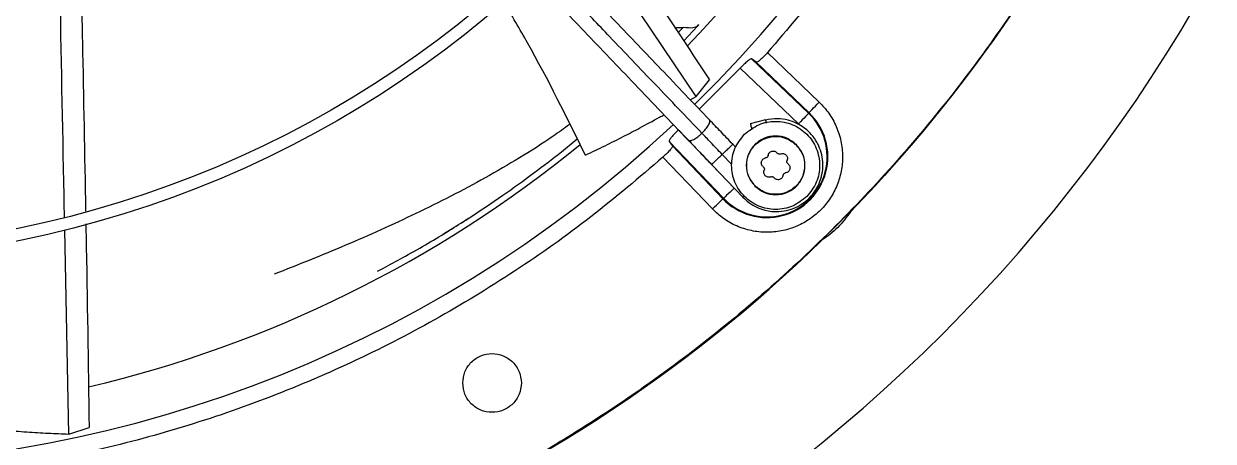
# Model space of a CAD drawing. Header units: inches. Extents: x 1229 to 1453, y -1023 to -720.
# Drawn here: x 1408.7 to 1418.28, y -755.28 to -751.92 of the extents above; entities that cross this region are included whole.
import ezdxf

# ---------------------------------------------------------------- set-up
doc = ezdxf.new("R2010")
doc.units = ezdxf.units.IN
doc.header["$MEASUREMENT"] = 0

msp = doc.modelspace()

# ---------------------------------------------------------------- linework, layer by layer
at = {"color": 18, "linetype": 'Continuous', "lineweight": 25, "true_color": 0x000000}
for p, q in [((1414.1156, -752.5), (1413.1986, -751.1334)), ((1414.0114, -751.9463), (1413.971, -751.9853)), ((1414.0163, -752.0534), (1414.1283, -751.9353)), ((1414.12, -751.9423), (1414.1377, -751.9227)), ((1414.1374, -751.923), (1414.1283, -751.9353)), ((1414.5996, -752.2245), (1414.5635, -752.1976)), ((1414.5635, -752.1976), (1415.0219, -752.6358)), ((1414.5996, -752.2245), (1415.0257, -752.6318)), ((1414.6905, -752.148), (1415.1073, -752.5464)), ((1414.4716, -752.2732), (1414.1416, -752.6031)), ((1414.9403, -752.7212), (1414.4716, -752.2732)), ((1414.1156, -752.5), (1414.2251, -752.3671)), ((1414.069, -752.5272), (1414.1156, -752.5)), ((1414.675, -752.6902), (1414.5528, -752.7199)), ((1415.0257, -752.6318), (1415.0219, -752.6358)), ((1413.9741, -752.7706), (1414.4222, -753.2393)), ((1413.8986, -752.8625), (1413.9255, -752.8987)), ((1413.8986, -752.8625), (1414.3368, -753.3209)), ((1414.3328, -753.3247), (1413.9255, -752.8987)), ((1414.4355, -752.9107), (1414.4116, -752.8857)), ((1414.2474, -753.4063), (1413.849, -752.9896)), ((1414.4024, -753.047), (1414.3262, -752.9673)), ((1414.2408, -753.0489), (1414.4939, -753.3137)), ((1414.3368, -753.3209), (1414.3328, -753.3247)), ((1409.0662, -755.2184), (1409.0336, -753.5758)), ((1409.0662, -755.2184), (1409.2302, -755.1659))]:
    msp.add_line(p, q, dxfattribs=at)
at = {"color": 18, "linetype": 'Continuous', "lineweight": 25, "true_color": 0x000000, "flags": 128}
for points in [[(1415.0257, -752.6318), (1415.0275, -752.6299), (1415.0323, -752.6249), (1415.0399, -752.6169), (1415.0501, -752.6063), (1415.0624, -752.5934), (1415.0764, -752.5788), (1415.0916, -752.5629), (1415.1073, -752.5464)], [(1415.0219, -752.6358), (1415.02, -752.6377), (1415.0152, -752.6428), (1415.0076, -752.6507), (1414.9975, -752.6614), (1414.9852, -752.6742), (1414.9712, -752.6889), (1414.956, -752.7047), (1414.9403, -752.7212)], [(1414.4222, -753.2393), (1414.4057, -753.255), (1414.3898, -753.2702), (1414.3752, -753.2842), (1414.3623, -753.2965), (1414.3517, -753.3066), (1414.3437, -753.3143), (1414.3387, -753.3191), (1414.3368, -753.3209)], [(1414.2474, -753.4063), (1414.2639, -753.3906), (1414.2797, -753.3754), (1414.2944, -753.3614), (1414.3073, -753.3491), (1414.3179, -753.339), (1414.3259, -753.3314), (1414.3309, -753.3265), (1414.3328, -753.3247)]]:
    msp.add_lwpolyline(points, dxfattribs=at)
at = {"color": 18, "linetype": 'Continuous', "lineweight": 25, "true_color": 0x000000}
for radius in [11.7126, 8.5704, 8.472]:
    msp.add_circle((1406.9618, -745.2608), radius, dxfattribs=at)
for centre, radius, start, end in [((1406.9618, -745.2608), 10.2157, 314.3624, 43.03697), ((1406.9618, -745.2608), 12.9331, 283.26667, 346.73333), ((1406.9618, -745.2608), 9.8425, 316.0273, 341.93053), ((1406.9618, -745.2608), 11.7147, 315.79736, 338.46866), ((1406.9618, -745.2608), 10.2157, 224.36307, 313.03719), ((1414.687, -752.9861), 0.4901, 223.70945, 46.29055), ((1414.687, -752.9861), 0.4845, 223.70945, 46.29055), ((1406.9618, -745.2608), 9.8425, 283.29628, 309.20157), ((1406.9618, -745.2608), 11.7147, 291.53134, 314.20264)]:
    msp.add_arc(centre, radius, start, end, dxfattribs=at)
for points, knots in [([(1418.6713, -745.2608), (1418.6665, -745.5163), (1418.6568, -746.0272), (1418.5788, -746.7903), (1418.4547, -747.5468), (1418.2803, -748.2936), (1418.0578, -749.0274), (1417.7877, -749.745), (1417.4712, -750.4435), (1417.1098, -751.1197), (1416.7048, -751.7709), (1416.2582, -752.3942), (1415.7717, -752.9869), (1415.2476, -753.5466), (1414.6879, -754.0708), (1414.0952, -754.5572), (1413.4719, -755.0039), (1412.8207, -755.4088), (1412.1445, -755.7703), (1411.446, -756.0867), (1410.7284, -756.3568), (1409.9946, -756.5794), (1409.2478, -756.7535), (1408.4913, -756.8784), (1407.7282, -756.9536), (1406.9618, -756.9787), (1406.1954, -756.9536), (1405.4323, -756.8784), (1404.6757, -756.7535), (1403.929, -756.5794), (1403.1952, -756.3568), (1402.4775, -756.0867), (1401.7791, -755.7702), (1401.1028, -755.4088), (1400.4517, -755.0039), (1399.8284, -754.5572), (1399.2356, -754.0708), (1398.676, -753.5466), (1398.1518, -752.9869), (1397.6653, -752.3942), (1397.2187, -751.7709), (1396.8138, -751.1197), (1396.4523, -750.4435), (1396.1359, -749.745), (1395.8657, -749.0274), (1395.6432, -748.2936), (1395.4689, -747.5468), (1395.3447, -746.7903), (1395.2667, -746.0272), (1395.2571, -745.5163), (1395.2522, -745.2608)], [0, 0, 0, 0, 0.020833, 0.041667, 0.0625, 0.083333, 0.104167, 0.125, 0.145833, 0.166667, 0.1875, 0.208333, 0.229167, 0.25, 0.270833, 0.291667, 0.3125, 0.333333, 0.354167, 0.375, 0.395833, 0.416667, 0.4375, 0.458333, 0.479167, 0.5, 0.520833, 0.541667, 0.5625, 0.583333, 0.604167, 0.625, 0.645833, 0.666667, 0.6875, 0.708333, 0.729167, 0.75, 0.770833, 0.791667, 0.8125, 0.833333, 0.854167, 0.875, 0.895833, 0.916667, 0.9375, 0.958333, 0.979167, 1, 1, 1, 1]), ([(1417.314, -745.2608), (1417.3087, -745.512), (1417.2981, -746.0143), (1417.2129, -746.7639), (1417.0772, -747.5054), (1416.887, -748.2351), (1416.6445, -748.949), (1416.3505, -749.6434), (1416.0071, -750.3147), (1415.615, -750.9586), (1415.18, -751.5749), (1414.8537, -751.957), (1414.6905, -752.148)], [0, 0, 0, 0, 0.1, 0.2, 0.3000001, 0.4, 0.5, 0.6, 0.7000001, 0.8000001, 0.9000001, 1, 1, 1, 1]), ([(1413.316, -751.0019), (1413.3325, -751.0266), (1413.6377, -751.4819), (1413.9396, -751.9369), (1414.2251, -752.3671)], [0, 0, 0, 0, 0.054287, 1, 1, 1, 1]), ([(1414.2241, -752.6894), (1414.094, -752.5533), (1413.8419, -752.2895), (1413.4729, -751.9033), (1413.1827, -751.5997), (1413.0151, -751.4243), (1412.9636, -751.3704)], [0, 0, 0, 0, 0.311686, 0.604241, 0.878427, 1, 1, 1, 1]), ([(1414.1632, -752.7966), (1414.0378, -752.6654), (1413.7912, -752.4074), (1413.4503, -752.0506), (1413.1446, -751.7308), (1412.9606, -751.5383), (1412.8702, -751.4436)], [0, 0, 0, 0, 0.292964, 0.576036, 0.791578, 1, 1, 1, 1]), ([(1409.1635, -751.5274), (1409.1676, -751.7043), (1409.1822, -752.3378), (1409.1934, -752.9694), (1409.2015, -753.4246)], [0, 0, 0, 0, 0.279322, 1, 1, 1, 1]), ([(1412.7927, -751.5335), (1412.8075, -751.5489), (1412.9495, -751.6976), (1413.2264, -751.9873), (1413.6323, -752.4121), (1413.9099, -752.7026), (1414.0533, -752.8526)], [0, 0, 0, 0, 0.034882, 0.334856, 0.656456, 1, 1, 1, 1]), ([(1409.0316, -753.4731), (1409.0304, -753.4133), (1409.0178, -752.7847), (1409.0059, -752.1538), (1408.9952, -751.5829)], [0, 0, 0, 0, 0.0951288, 1, 1, 1, 1]), ([(1413.2259, -752.973), (1413.0754, -752.6693), (1412.8684, -752.2514), (1412.633, -751.8492), (1412.5686, -751.7393)], [0, 0, 0, 0, 0.726612, 1, 1, 1, 1]), ([(1413.9454, -751.9469), (1413.9559, -751.9469), (1413.9785, -751.9467), (1413.9999, -751.9464), (1414.0114, -751.9463)], [0, 0, 0, 0, 0.46458, 1, 1, 1, 1]), ([(1414.1283, -751.9353), (1414.1179, -751.9411), (1414.096, -751.9532), (1414.0404, -751.9487), (1414.0114, -751.9463)], [0, 0, 0, 0, 0.475869, 1, 1, 1, 1]), ([(1414.5635, -752.1976), (1414.5605, -752.1976), (1414.5547, -752.1976), (1414.5322, -752.2143), (1414.5032, -752.2403), (1414.482, -752.2623), (1414.4716, -752.2732)], [0, 0, 0, 0, 0.252626, 0.503248, 0.755217, 1, 1, 1, 1]), ([(1414.6905, -752.148), (1414.6804, -752.1591), (1414.6597, -752.1815), (1414.6309, -752.2078), (1414.6084, -752.2245), (1414.6026, -752.2245), (1414.5996, -752.2245)], [0, 0, 0, 0, 0.24423, 0.4964, 0.747202, 1, 1, 1, 1]), ([(1415.1073, -752.5464), (1415.1343, -752.5753), (1415.1891, -752.6339), (1415.248, -752.7413), (1415.2861, -752.8588), (1415.2993, -752.981), (1415.2882, -753.1011), (1415.2543, -753.216), (1415.1981, -753.3234), (1415.1201, -753.4191), (1415.0244, -753.4971), (1414.917, -753.5533), (1414.802, -753.5872), (1414.682, -753.5983), (1414.5597, -753.5852), (1414.4422, -753.5471), (1414.3349, -753.4881), (1414.2762, -753.4333), (1414.2474, -753.4063)], [0, 0, 0, 0, 0.0609954, 0.124061, 0.1879942, 0.2514906, 0.3132975, 0.3737131, 0.4362133, 0.5000005, 0.5637869, 0.6262875, 0.6867026, 0.74851, 0.8120066, 0.8759389, 0.9390044, 1, 1, 1, 1]), ([(1413.2259, -752.973), (1413.2786, -752.9478), (1413.3803, -752.8993), (1413.5261, -752.826), (1413.6721, -752.7498), (1413.7815, -752.6911), (1413.8457, -752.6549), (1413.8578, -752.6481)], [0, 0, 0, 0, 0.246531, 0.476022, 0.688417, 0.941305, 1, 1, 1, 1]), ([(1414.1632, -752.7966), (1414.1737, -752.7859), (1414.1947, -752.7644), (1414.2175, -752.7317), (1414.2299, -752.7037), (1414.226, -752.6942), (1414.2241, -752.6894)], [0, 0, 0, 0, 0.242953, 0.485903, 0.742951, 1, 1, 1, 1]), ([(1414.4116, -752.8857), (1414.3798, -752.8524), (1414.3162, -752.7858), (1414.2548, -752.7216), (1414.2241, -752.6894)], [0, 0, 0, 0, 0.500002, 1, 1, 1, 1]), ([(1414.4924, -753.3121), (1414.513, -753.331), (1414.5519, -753.3668), (1414.6187, -753.4011), (1414.6813, -753.4205), (1414.7499, -753.4298), (1414.823, -753.4258), (1414.9003, -753.4044), (1414.9698, -753.3685), (1415.0312, -753.3182), (1415.0808, -753.2558), (1415.1163, -753.1843), (1415.1358, -753.107), (1415.1387, -753.0278), (1415.1253, -752.9519), (1415.1026, -752.8942), (1415.0788, -752.8526), (1415.0563, -752.8207), (1415.0257, -752.7861), (1414.983, -752.7493), (1414.9261, -752.7146), (1414.8539, -752.6881), (1414.7669, -752.6749), (1414.7062, -752.685), (1414.6742, -752.6903)], [0, 0, 0, 0, 0.053383, 0.100935, 0.142644, 0.178507, 0.233213, 0.281771, 0.331518, 0.382116, 0.432747, 0.483378, 0.53401, 0.584641, 0.634226, 0.680757, 0.70288, 0.726041, 0.755415, 0.791313, 0.833729, 0.882655, 0.938082, 1, 1, 1, 1]), ([(1414.5061, -752.8051), (1414.5427, -752.7761), (1414.6158, -752.718), (1414.7571, -752.6926), (1414.8957, -752.7197), (1415.0137, -752.7986), (1415.0926, -752.9167), (1415.1197, -753.0552), (1415.0943, -753.1965), (1415.0362, -753.2697), (1415.0072, -753.3062)], [0, 0, 0, 0, 0.125, 0.249999, 0.374999, 0.500001, 0.625, 0.75, 0.875001, 1, 1, 1, 1]), ([(1414.6742, -752.6903), (1414.6745, -752.6917), (1414.6751, -752.6939), (1414.679, -752.7099), (1414.6806, -752.7165)], [0, 0, 0, 0, 0.58846, 1, 1, 1, 1]), ([(1413.0983, -752.7259), (1413.0542, -752.7579), (1412.9205, -752.8546), (1412.6942, -752.9971), (1412.3276, -753.2111), (1411.8617, -753.4475), (1411.2952, -753.704), (1410.9114, -753.8563), (1410.7193, -753.9325)], [0, 0, 0, 0, 0.0577, 0.174857, 0.292286, 0.527695, 0.763643, 1, 1, 1, 1]), ([(1413.9741, -752.7706), (1413.9633, -752.781), (1413.9413, -752.8022), (1413.9153, -752.8312), (1413.8986, -752.8538), (1413.8986, -752.8596), (1413.8986, -752.8625)], [0, 0, 0, 0, 0.244784, 0.496747, 0.747372, 1, 1, 1, 1]), ([(1414.0533, -752.8526), (1414.058, -752.8548), (1414.0673, -752.8591), (1414.0958, -752.848), (1414.1295, -752.8267), (1414.1519, -752.8067), (1414.1632, -752.7966)], [0, 0, 0, 0, 0.257047, 0.514093, 0.757042, 1, 1, 1, 1]), ([(1414.3262, -752.9673), (1414.2953, -752.9349), (1414.2399, -752.877), (1414.1866, -752.8212), (1414.1632, -752.7966)], [0, 0, 0, 0, 0.559898, 1, 1, 1, 1]), ([(1415.0072, -753.3062), (1414.9706, -753.3353), (1414.8975, -753.3933), (1414.7562, -753.4188), (1414.6176, -753.3917), (1414.4996, -753.3127), (1414.4206, -753.1947), (1414.3936, -753.0561), (1414.419, -752.9148), (1414.4771, -752.8417), (1414.5061, -752.8051)], [0, 0, 0, 0, 0.125001, 0.250001, 0.375, 0.5, 0.625, 0.75, 0.875, 1, 1, 1, 1]), ([(1414.5531, -752.7214), (1414.553, -752.721), (1414.5526, -752.7194), (1414.5553, -752.7304), (1414.5593, -752.7469), (1414.563, -752.7621), (1414.5641, -752.7664)], [0, 0, 0, 0, 0.124221, 0.48944, 0.854973, 1, 1, 1, 1]), ([(1412.2806, -753.4839), (1412.3743, -753.422), (1412.5521, -753.3046), (1412.8022, -753.1234), (1413.0012, -752.972), (1413.1166, -752.8775), (1413.1588, -752.8431)], [0, 0, 0, 0, 0.317134, 0.601378, 0.854454, 1, 1, 1, 1]), ([(1413.9255, -752.8987), (1413.9255, -752.9016), (1413.9255, -752.9074), (1413.9088, -752.9299), (1413.8824, -752.9587), (1413.86, -752.9794), (1413.849, -752.9896)], [0, 0, 0, 0, 0.2528, 0.503596, 0.755768, 1, 1, 1, 1]), ([(1414.0533, -752.8526), (1414.084, -752.8848), (1414.1454, -752.949), (1414.209, -753.0156), (1414.2408, -753.0489)], [0, 0, 0, 0, 0.499998, 1, 1, 1, 1]), ([(1414.3262, -752.9673), (1414.3371, -752.9569), (1414.3588, -752.9361), (1414.3871, -752.9091), (1414.4075, -752.8896), (1414.4103, -752.887), (1414.4116, -752.8857)], [0, 0, 0, 0, 0.24295, 0.4859, 0.74295, 1, 1, 1, 1]), ([(1414.9237, -752.8886), (1414.8993, -752.8693), (1414.8506, -752.8306), (1414.7563, -752.8136), (1414.664, -752.8317), (1414.5853, -752.8843), (1414.5326, -752.963), (1414.5146, -753.0554), (1414.5316, -753.1496), (1414.5703, -753.1983), (1414.5896, -753.2227)], [0, 0, 0, 0, 0.125001, 0.25, 0.374999, 0.499998, 0.624999, 0.749999, 0.874999, 1, 1, 1, 1]), ([(1414.592, -753.2203), (1414.573, -753.1963), (1414.5348, -753.1482), (1414.5181, -753.0554), (1414.5359, -752.9644), (1414.5878, -752.8868), (1414.6653, -752.8349), (1414.7563, -752.8171), (1414.8492, -752.8339), (1414.8972, -752.872), (1414.9212, -752.8911)], [0, 0, 0, 0, 0.1249984, 0.2499988, 0.3749993, 0.4999977, 0.6249999, 0.7499986, 0.8750005, 1, 1, 1, 1]), ([(1414.5896, -753.2227), (1414.614, -753.2421), (1414.6627, -753.2808), (1414.757, -753.2977), (1414.8493, -753.2797), (1414.928, -753.2271), (1414.9806, -753.1483), (1414.9987, -753.056), (1414.9817, -752.9618), (1414.943, -752.913), (1414.9237, -752.8886)], [0, 0, 0, 0, 0.124999, 0.249998, 0.374998, 0.499999, 0.624999, 0.749999, 0.875, 1, 1, 1, 1]), ([(1414.9212, -752.8911), (1414.9403, -752.9151), (1414.9784, -752.9631), (1414.9952, -753.056), (1414.9774, -753.147), (1414.9255, -753.2246), (1414.848, -753.2764), (1414.7569, -753.2942), (1414.6641, -753.2775), (1414.6161, -753.2393), (1414.592, -753.2203)], [0, 0, 0, 0, 0.125, 0.25, 0.375, 0.499999, 0.624999, 0.75, 0.874998, 1, 1, 1, 1]), ([(1413.849, -752.9896), (1413.658, -753.1527), (1413.2759, -753.4791), (1412.6596, -753.9141), (1412.0157, -754.3062), (1411.3444, -754.6496), (1410.65, -754.9435), (1409.9361, -755.1861), (1409.2064, -755.3761), (1408.4648, -755.5125), (1407.7153, -755.5947), (1406.9618, -755.6221), (1406.2082, -755.5947), (1405.4587, -755.5125), (1404.7171, -755.3761), (1403.9875, -755.1861), (1403.2735, -754.9435), (1402.5792, -754.6496), (1401.9078, -754.3062), (1401.2639, -753.9141), (1400.6476, -753.4791), (1400.2656, -753.1527), (1400.0745, -752.9896)], [0, 0, 0, 0, 0.0500001, 0.1, 0.15, 0.1999999, 0.25, 0.3, 0.35, 0.4000001, 0.45, 0.5000001, 0.5499999, 0.5999999, 0.65, 0.7, 0.75, 0.8000001, 0.8500001, 0.9000001, 0.9500001, 1, 1, 1, 1]), ([(1414.2408, -753.0489), (1414.2422, -753.0476), (1414.2449, -753.045), (1414.2654, -753.0254), (1414.2936, -752.9984), (1414.3154, -752.9777), (1414.3262, -752.9673)], [0, 0, 0, 0, 0.257049, 0.514095, 0.75705, 1, 1, 1, 1]), ([(1414.6569, -753.0675), (1414.6538, -753.0646), (1414.6479, -753.0592), (1414.6427, -753.0482), (1414.6406, -753.0367), (1414.642, -753.025), (1414.6467, -753.0141), (1414.6542, -753.0052), (1414.6643, -752.9983), (1414.672, -752.9965), (1414.6762, -752.9956)], [0, 0, 0, 0, 0.136222, 0.254553, 0.379562, 0.499975, 0.620367, 0.745376, 0.863737, 1, 1, 1, 1]), ([(1414.6965, -752.9752), (1414.696, -752.9778), (1414.6948, -752.9828), (1414.6901, -752.9891), (1414.6838, -752.9938), (1414.6788, -752.995), (1414.6762, -752.9956)], [0, 0, 0, 0, 0.256016, 0.500006, 0.743943, 1, 1, 1, 1]), ([(1414.6965, -752.9752), (1414.6975, -752.9711), (1414.6992, -752.9633), (1414.7061, -752.9533), (1414.715, -752.9457), (1414.7259, -752.9411), (1414.7377, -752.9396), (1414.7492, -752.9417), (1414.7602, -752.947), (1414.7656, -752.9528), (1414.7685, -752.956)], [0, 0, 0, 0, 0.136252, 0.254606, 0.379598, 0.500013, 0.620407, 0.745434, 0.863769, 1, 1, 1, 1]), ([(1414.7962, -752.9634), (1414.7937, -752.9642), (1414.7888, -752.9657), (1414.781, -752.9648), (1414.7738, -752.9617), (1414.7703, -752.9579), (1414.7685, -752.956)], [0, 0, 0, 0, 0.255944, 0.499894, 0.743912, 1, 1, 1, 1]), ([(1414.7962, -752.9634), (1414.8003, -752.9621), (1414.808, -752.9598), (1414.8201, -752.9607), (1414.8312, -752.9646), (1414.8372, -752.9697), (1414.8402, -752.9722)], [0, 0, 0, 0, 0.272477, 0.509179, 0.759211, 1, 1, 1, 1]), ([(1414.8402, -752.9722), (1414.8427, -752.9751), (1414.8478, -752.9811), (1414.8516, -752.9924), (1414.8525, -753.0045), (1414.8501, -753.0121), (1414.8489, -753.0161)], [0, 0, 0, 0, 0.240785, 0.490794, 0.736613, 1, 1, 1, 1]), ([(1414.6569, -753.0675), (1414.6589, -753.0693), (1414.6626, -753.0728), (1414.6657, -753.0801), (1414.6667, -753.0879), (1414.6651, -753.0928), (1414.6644, -753.0953)], [0, 0, 0, 0, 0.256053, 0.500094, 0.745977, 1, 1, 1, 1]), ([(1414.6731, -753.1392), (1414.6706, -753.1362), (1414.6655, -753.1302), (1414.6617, -753.1191), (1414.6607, -753.107), (1414.6631, -753.0994), (1414.6644, -753.0953)], [0, 0, 0, 0, 0.240813, 0.4908788, 0.7275178, 1, 1, 1, 1]), ([(1414.8563, -753.0438), (1414.8594, -753.0467), (1414.8653, -753.0521), (1414.8706, -753.0631), (1414.8727, -753.0746), (1414.8713, -753.0864), (1414.8667, -753.0971), (1414.8592, -753.106), (1414.8493, -753.113), (1414.8413, -753.1148), (1414.8371, -753.1158)], [0, 0, 0, 0, 0.133503, 0.255989, 0.378469, 0.499258, 0.621544, 0.739531, 0.861867, 1, 1, 1, 1]), ([(1414.8563, -753.0438), (1414.8544, -753.0421), (1414.8507, -753.0386), (1414.8475, -753.0313), (1414.8466, -753.0235), (1414.8481, -753.0186), (1414.8489, -753.0161)], [0, 0, 0, 0, 0.256057, 0.500102, 0.744, 1, 1, 1, 1]), ([(1414.717, -753.1479), (1414.713, -753.1492), (1414.7053, -753.1516), (1414.6932, -753.1506), (1414.6821, -753.1468), (1414.6761, -753.1417), (1414.6731, -753.1392)], [0, 0, 0, 0, 0.272431, 0.509129, 0.759164, 1, 1, 1, 1]), ([(1414.717, -753.1479), (1414.7195, -753.1472), (1414.7244, -753.1457), (1414.7323, -753.1466), (1414.7395, -753.1497), (1414.743, -753.1535), (1414.7448, -753.1554)], [0, 0, 0, 0, 0.256, 0.499859, 0.743861, 1, 1, 1, 1]), ([(1414.8167, -753.1361), (1414.8158, -753.1403), (1414.814, -753.1481), (1414.8072, -753.1581), (1414.7982, -753.1656), (1414.7874, -753.1703), (1414.7756, -753.1717), (1414.7641, -753.1696), (1414.7531, -753.1644), (1414.7477, -753.1585), (1414.7448, -753.1554)], [0, 0, 0, 0, 0.136248, 0.254617, 0.379611, 0.500031, 0.620427, 0.745455, 0.86377, 1, 1, 1, 1]), ([(1414.8167, -753.1361), (1414.8173, -753.1335), (1414.8185, -753.1285), (1414.8232, -753.1222), (1414.8295, -753.1175), (1414.8345, -753.1164), (1414.8371, -753.1158)], [0, 0, 0, 0, 0.256017, 0.499993, 0.743942, 1, 1, 1, 1]), ([(1414.4924, -753.3121), (1414.4929, -753.3116), (1414.4936, -753.311), (1414.5017, -753.3033), (1414.5032, -753.3018)], [0, 0, 0, 0, 0.8129995, 1, 1, 1, 1]), ([(1415.3598, -753.4283), (1415.3273, -753.4726), (1415.2622, -753.5612), (1415.1736, -753.6263), (1415.1292, -753.6588)], [0, 0, 0, 0, 0.500001, 1, 1, 1, 1]), ([(1409.2035, -753.5268), (1409.204, -753.5562), (1409.2145, -754.1039), (1409.2226, -754.6495), (1409.2302, -755.1659)], [0, 0, 0, 0, 0.053739, 1, 1, 1, 1]), ([(1411.5514, -753.9077), (1411.5734, -753.8962), (1411.6489, -753.8569), (1411.7853, -753.7821), (1411.9555, -753.6849), (1412.1236, -753.584), (1412.2298, -753.5163), (1412.2806, -753.4839)], [0, 0, 0, 0, 0.088224, 0.302816, 0.554094, 0.78648, 1, 1, 1, 1]), ([(1412.0824, -753.6073), (1412.1291, -753.579), (1412.1941, -753.5396), (1412.2573, -753.4982), (1412.2751, -753.4865)], [0, 0, 0, 0, 0.7187509, 1, 1, 1, 1]), ([(1412.2374, -754.8075), (1412.2409, -754.7766), (1412.248, -754.7148), (1412.3026, -754.6362), (1412.3807, -754.5836), (1412.4736, -754.5652), (1412.5664, -754.5836), (1412.6445, -754.6362), (1412.6991, -754.7148), (1412.7062, -754.7766), (1412.7098, -754.8075)], [0, 0, 0, 0, 0.125, 0.249999, 0.375001, 0.5, 0.624999, 0.750001, 0.875, 1, 1, 1, 1]), ([(1412.7098, -754.8075), (1412.7062, -754.8385), (1412.6991, -754.9003), (1412.6445, -754.9789), (1412.5664, -755.0315), (1412.4736, -755.0499), (1412.3807, -755.0315), (1412.3026, -754.9789), (1412.248, -754.9003), (1412.2409, -754.8385), (1412.2374, -754.8075)], [0, 0, 0, 0, 0.124999, 0.249999, 0.375001, 0.5, 0.624999, 0.750001, 0.875001, 1, 1, 1, 1]), ([(1408.062, -755.1353), (1408.1199, -755.1427), (1408.2318, -755.1569), (1408.394, -755.174), (1408.558, -755.189), (1408.7255, -755.2015), (1408.8982, -755.2118), (1409.0109, -755.2162), (1409.0662, -755.2184)], [0, 0, 0, 0, 0.173712, 0.335418, 0.485076, 0.663267, 0.834917, 1, 1, 1, 1])]:
    msp.add_open_spline(points, degree=3, knots=knots, dxfattribs=at)

doc.saveas('drawing.dxf')
